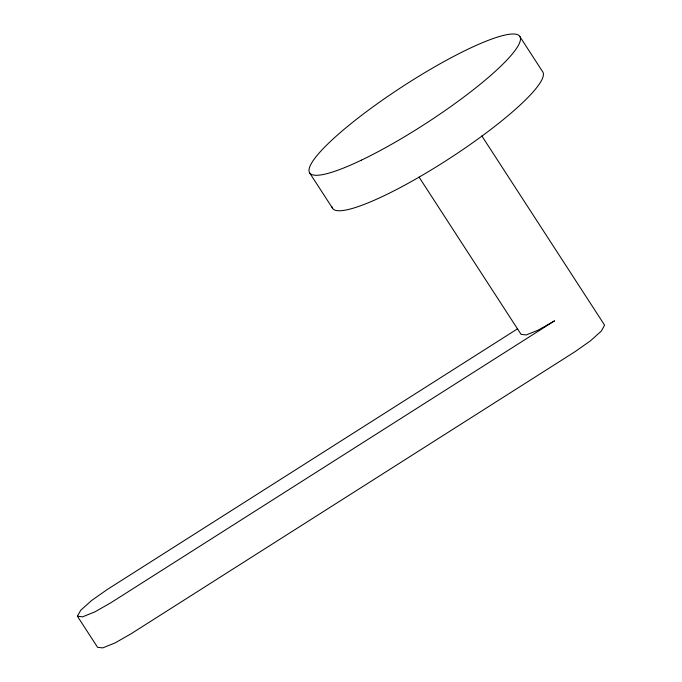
<?xml version="1.0" encoding="UTF-8"?>
<svg xmlns="http://www.w3.org/2000/svg" width="682" height="682" viewBox="0 0 682 682"><rect width="100%" height="100%" fill="white"/><g stroke="black" fill="none" stroke-linecap="round" stroke-linejoin="round"><path stroke-width="1.02" d="M481.842 135.931L604.584 325.144L601.268 331.137L590.348 340.923L574.756 351.869L131.106 633.757L115.011 642.947L102.735 647.9L97.56 647.303L77.416 616.238L80.732 610.245L91.652 600.458L107.245 589.512L517.664 328.733M77.416 616.238L82.582 616.843L94.866 611.882L110.953 602.7L554.602 320.813L538.507 329.994L526.231 334.956L521.057 334.351L419.055 177.107M519.71 36.359L542.684 71.772A125.283 21.833 -33 0 1 446.071 160.679A125.283 21.833 -33 0 1 331.989 206.723M309.722 173.04L332.688 208.445M361.426 160.134A125.283 21.833 -33 0 0 520.485 39.121A125.283 21.833 -33 0 0 362.236 114.84A125.283 21.833 -33 0 0 361.426 160.134"/></g></svg>
